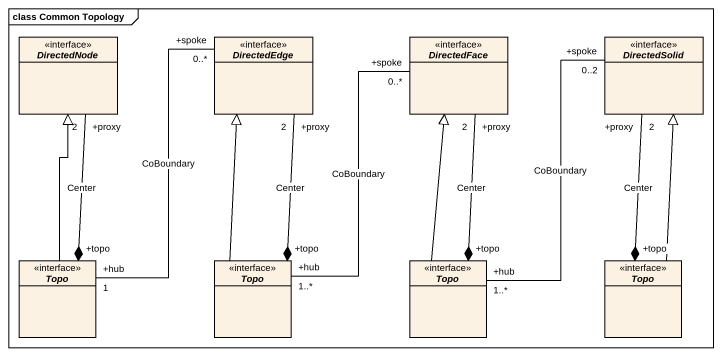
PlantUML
@startuml
mainframe class Common Topology
hide circle
hide empty members
interface DirectedNode
interface DirectedEdge
interface DirectedFace
interface DirectedSolid
interface Topo
interface "Topo" as Topo_2
interface "Topo" as Topo_3
interface "Topo" as Topo_4
DirectedNode "+proxy\n2" --* "+topo" Topo : Center
DirectedEdge "+proxy\n2" --* "+topo" Topo_2 : Center
DirectedFace "+proxy\n2" --* "+topo" Topo_3 : Center
DirectedSolid "+proxy\n2" --* "+topo" Topo_4 : Center
Topo -up-|> DirectedNode
Topo "+hub\n1" -up- "+spoke\n0..*" DirectedEdge : CoBoundary
Topo_2 -up-|> DirectedEdge
Topo_2 "+hub\n1..*" -up- "+spoke\n0..*" DirectedFace : CoBoundary
Topo_3 -up-|> DirectedFace
Topo_3 "+hub\n1..*" -up- "+spoke\n0..2" DirectedSolid : CoBoundary
Topo_4 -up-|> DirectedSolid
@enduml
